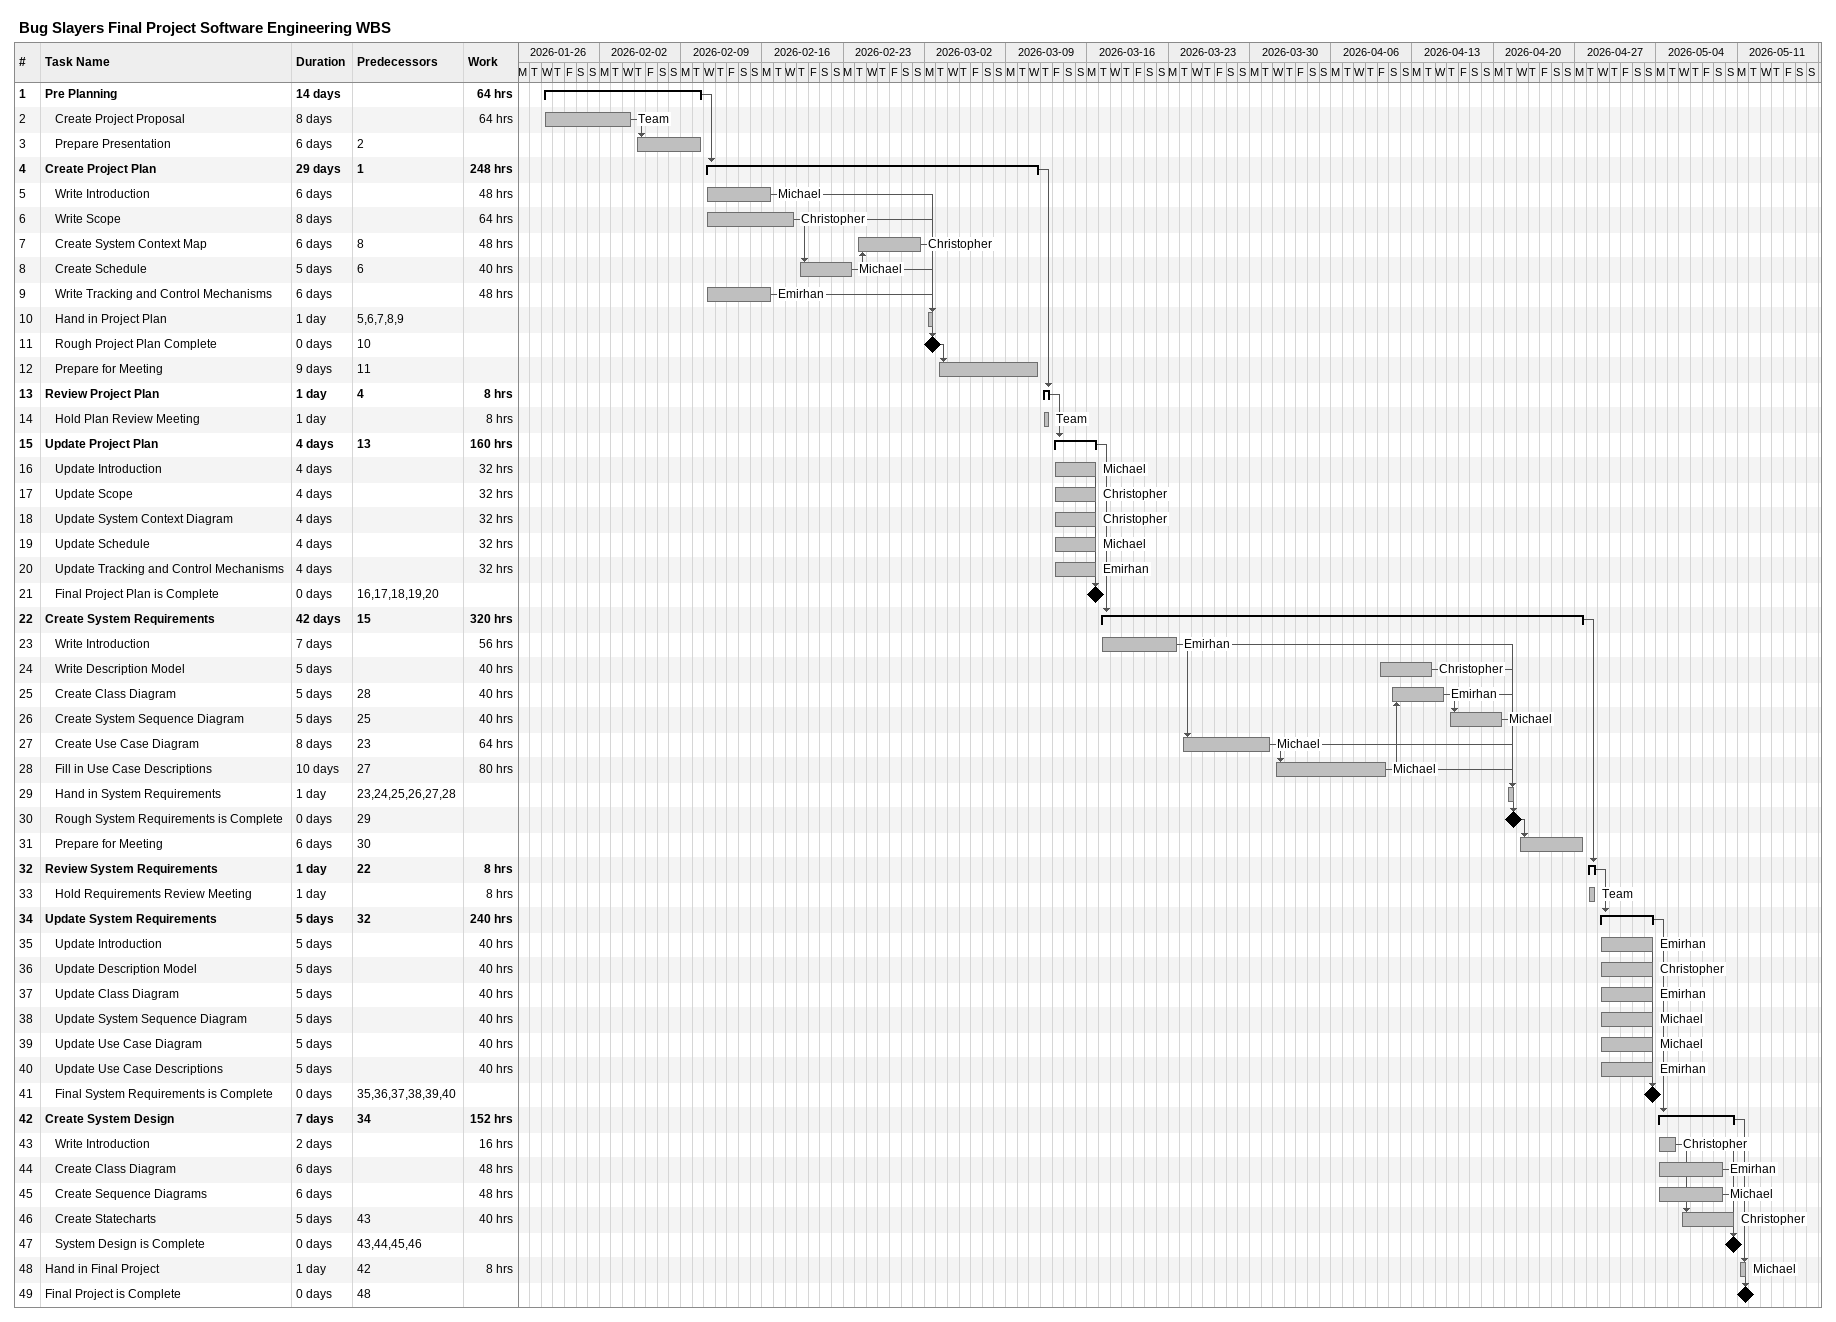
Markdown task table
Bug Slayers Final Project Software Engineering WBS

| ID | Level | Task | Duration | Start | Finish | Predecessors | Resources | Work (h) |
|---|---|---|---|---|---|---|---|---|
| 1 | 1 | **Pre Planning** | 14d | 2026-01-28 | 2026-02-10 |  |  | 64 |
| 2 | 2 | Create Project Proposal | 8d | 2026-01-28 | 2026-02-04 |  | Team | 64 |
| 3 | 2 | Prepare Presentation | 6d | 2026-02-05 | 2026-02-10 | 2 |  |  |
| 4 | 1 | **Create Project Plan** | 29d | 2026-02-11 | 2026-03-11 | 1 |  | 248 |
| 5 | 2 | Write Introduction | 6d | 2026-02-11 | 2026-02-16 |  | Michael | 48 |
| 6 | 2 | Write Scope | 8d | 2026-02-11 | 2026-02-18 |  | Christopher | 64 |
| 7 | 2 | Create System Context Map | 6d | 2026-02-24 | 2026-03-01 | 8 | Christopher | 48 |
| 8 | 2 | Create Schedule | 5d | 2026-02-19 | 2026-02-23 | 6 | Michael | 40 |
| 9 | 2 | Write Tracking and Control Mechanisms | 6d | 2026-02-11 | 2026-02-16 |  | Emirhan | 48 |
| 10 | 2 | Hand in Project Plan | 1d | 2026-03-02 | 2026-03-02 | 5, 6, 7, 8, 9 |  |  |
| 11 | 2 | Rough Project Plan Complete | 0d | 2026-03-02 | 2026-03-02 | 10 |  |  |
| 12 | 2 | Prepare for Meeting | 9d | 2026-03-03 | 2026-03-11 | 11 |  |  |
| 13 | 1 | **Review Project Plan** | 1d | 2026-03-12 | 2026-03-12 | 4 |  | 8 |
| 14 | 2 | Hold Plan Review Meeting | 1d | 2026-03-12 | 2026-03-12 |  | Team | 8 |
| 15 | 1 | **Update Project Plan** | 4d | 2026-03-13 | 2026-03-16 | 13 |  | 160 |
| 16 | 2 | Update Introduction | 4d | 2026-03-13 | 2026-03-16 |  | Michael | 32 |
| 17 | 2 | Update Scope | 4d | 2026-03-13 | 2026-03-16 |  | Christopher | 32 |
| 18 | 2 | Update System Context Diagram | 4d | 2026-03-13 | 2026-03-16 |  | Christopher | 32 |
| 19 | 2 | Update Schedule | 4d | 2026-03-13 | 2026-03-16 |  | Michael | 32 |
| 20 | 2 | Update Tracking and Control Mechanisms | 4d | 2026-03-13 | 2026-03-16 |  | Emirhan | 32 |
| 21 | 2 | Final Project Plan is Complete | 0d | 2026-03-16 | 2026-03-16 | 16, 17, 18, 19, 20 |  |  |
| 22 | 1 | **Create System Requirements** | 42d | 2026-03-17 | 2026-04-27 | 15 |  | 320 |
| 23 | 2 | Write Introduction | 7d | 2026-03-17 | 2026-03-23 |  | Emirhan | 56 |
| 24 | 2 | Write Description Model | 5d | 2026-04-10 | 2026-04-14 |  | Christopher | 40 |
| 25 | 2 | Create Class Diagram | 5d | 2026-04-11 | 2026-04-15 | 28 | Emirhan | 40 |
| 26 | 2 | Create System Sequence Diagram | 5d | 2026-04-16 | 2026-04-20 | 25 | Michael | 40 |
| 27 | 2 | Create Use Case Diagram | 8d | 2026-03-24 | 2026-03-31 | 23 | Michael | 64 |
| 28 | 2 | Fill in Use Case Descriptions | 10d | 2026-04-01 | 2026-04-10 | 27 | Michael | 80 |
| 29 | 2 | Hand in System Requirements | 1d | 2026-04-21 | 2026-04-21 | 23, 24, 25, 26, 27, 28 |  |  |
| 30 | 2 | Rough System Requirements is Complete | 0d | 2026-04-21 | 2026-04-21 | 29 |  |  |
| 31 | 2 | Prepare for Meeting | 6d | 2026-04-22 | 2026-04-27 | 30 |  |  |
| 32 | 1 | **Review System Requirements** | 1d | 2026-04-28 | 2026-04-28 | 22 |  | 8 |
| 33 | 2 | Hold Requirements Review Meeting | 1d | 2026-04-28 | 2026-04-28 |  | Team | 8 |
| 34 | 1 | **Update System Requirements** | 5d | 2026-04-29 | 2026-05-03 | 32 |  | 240 |
| 35 | 2 | Update Introduction | 5d | 2026-04-29 | 2026-05-03 |  | Emirhan | 40 |
| 36 | 2 | Update Description Model | 5d | 2026-04-29 | 2026-05-03 |  | Christopher | 40 |
| 37 | 2 | Update Class Diagram | 5d | 2026-04-29 | 2026-05-03 |  | Emirhan | 40 |
| 38 | 2 | Update System Sequence Diagram | 5d | 2026-04-29 | 2026-05-03 |  | Michael | 40 |
| 39 | 2 | Update Use Case Diagram | 5d | 2026-04-29 | 2026-05-03 |  | Michael | 40 |
| 40 | 2 | Update Use Case Descriptions | 5d | 2026-04-29 | 2026-05-03 |  | Emirhan | 40 |
| 41 | 2 | Final System Requirements is Complete | 0d | 2026-05-03 | 2026-05-03 | 35, 36, 37, 38, 39, 40 |  |  |
| 42 | 1 | **Create System Design** | 7d | 2026-05-04 | 2026-05-10 | 34 |  | 152 |
| 43 | 2 | Write Introduction | 2d | 2026-05-04 | 2026-05-05 |  | Christopher | 16 |
| 44 | 2 | Create Class Diagram | 6d | 2026-05-04 | 2026-05-09 |  | Emirhan | 48 |
| 45 | 2 | Create Sequence Diagrams | 6d | 2026-05-04 | 2026-05-09 |  | Michael | 48 |
| 46 | 2 | Create Statecharts | 5d | 2026-05-06 | 2026-05-10 | 43 | Christopher | 40 |
| 47 | 2 | System Design is Complete | 0d | 2026-05-10 | 2026-05-10 | 43, 44, 45, 46 |  |  |
| 48 | 1 | Hand in Final Project | 1d | 2026-05-11 | 2026-05-11 | 42 | Michael | 8 |
| 49 | 1 | Final Project is Complete | 0d | 2026-05-11 | 2026-05-11 | 48 |  |  |
